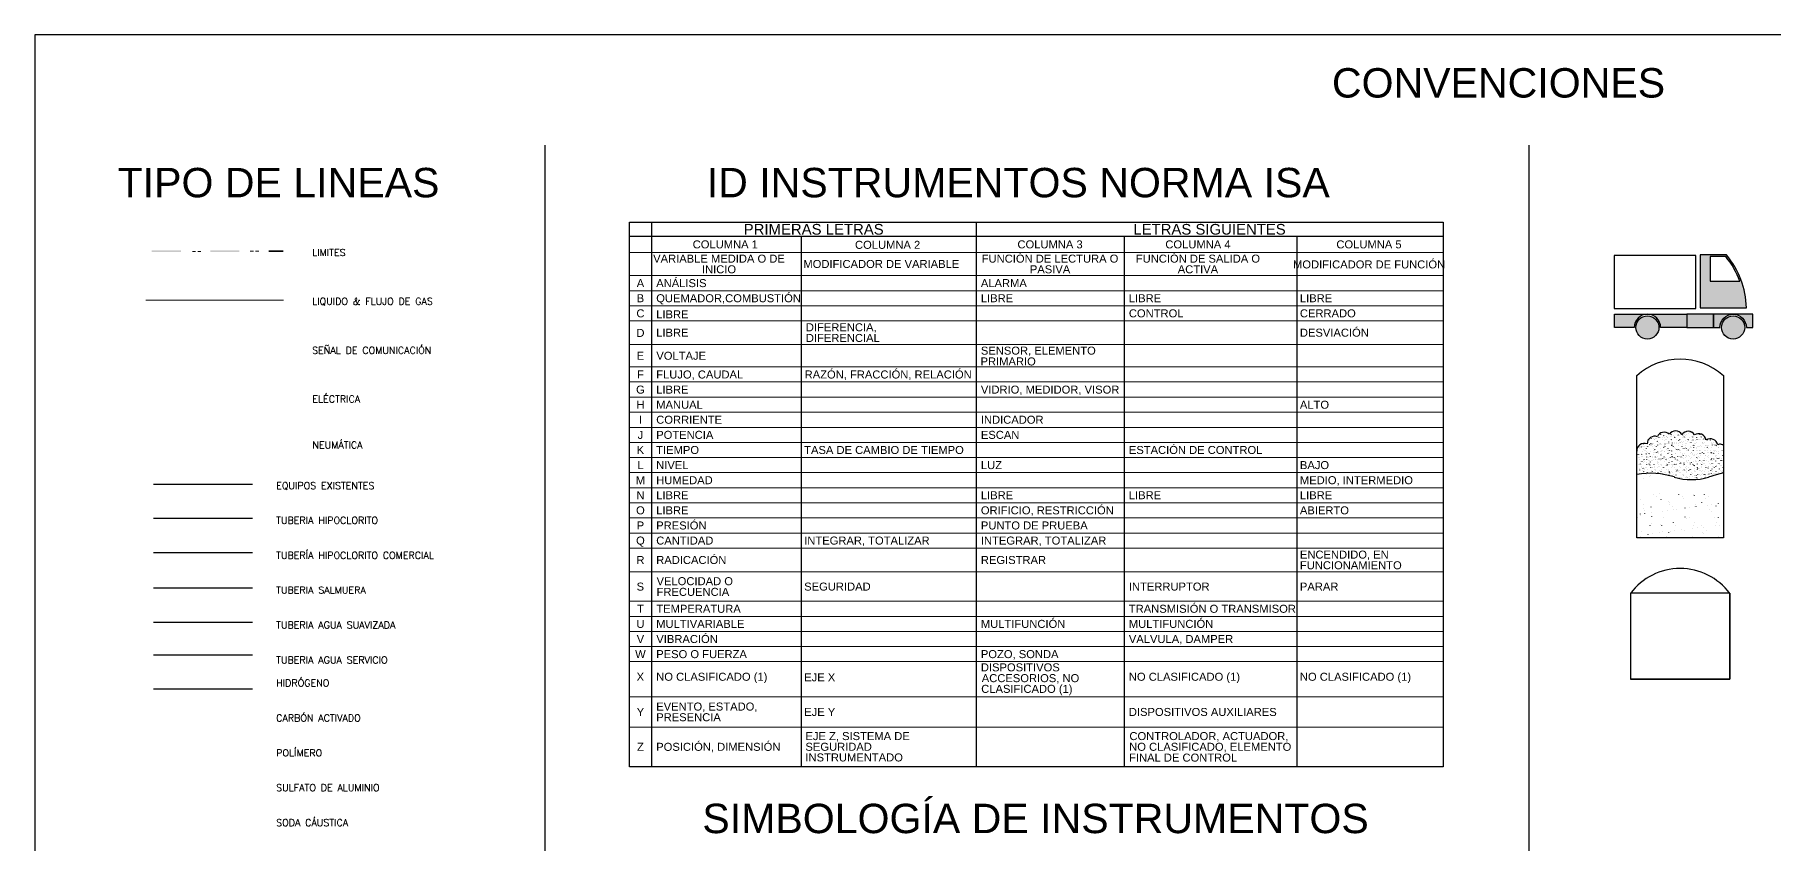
# Model space of a CAD drawing. Header units: inches. Extents: x -43.8 to 45.2, y 0 to 20.4.
# Drawn here: x -43.81 to -28.06, y 12.61 to 19.94 of the extents above; entities that cross this region are included whole.
import ezdxf
from ezdxf.enums import TextEntityAlignment as Align

# ---------------------------------------------------------------- set-up
doc = ezdxf.new("R2010")
doc.units = ezdxf.units.IN
doc.header["$MEASUREMENT"] = 0
for name, color, linetype, true_color in [('AGUA SERVICIO', 7, 'Continuous', 0x325928), ('AGUA SUAVIZADA', 7, 'Continuous', 0x366735), ('HIDROGENO', 7, 'Continuous', 0xf1dd38), ('HIPOCLORITO', 7, 'Continuous', 0xf9a800), ('PDF2_Geometry', 7, 'Continuous', 0x989898), ('SALMUERA', 7, 'Continuous', 0x4f5250)]:
    doc.layers.add(name, color=color, linetype=linetype, true_color=true_color)
for name, color, linetype in [('EQUIPOS_EXISTENTES', 8, 'Continuous'), ('HIPOCLORITO CONCENTRADO', 30, 'Continuous'), ('PDF_TEXT', 7, 'Continuous')]:
    doc.layers.add(name, color=color, linetype=linetype)
doc.layers.add('no plot', color=41, linetype='Continuous', plot=False)
doc.styles.add('Arial-GenTextos', font='arial.ttf', dxfattribs={"height": 0.0024})
doc.styles.add('Arial-SubTitulos', font='arial.ttf', dxfattribs={"height": 0.0032})
doc.styles.add('PDF ArialMT', font='arial.ttf')
doc.styles.add('WD', font='romans.shx')

# ---------------------------------------------------------------- blocks, each defined once
blk = doc.blocks.new('HV1_HOR_VESSEL')
at = {"ltscale": 3.2258}
for p, q in [((-0.676, 1.06), (-0.676, -0.102)), ((0.668, 1.06), (-0.676, 1.06)), ((0.668, 1.06), (0.668, -0.102)), ((0.668, -0.102), (-0.676, -0.102))]:
    blk.add_line(p, q, dxfattribs=at)
at = {"ltscale": 25.4, "flags": 128}
blk.add_lwpolyline([(0.668, -0.102), (0.668, 1.06), (-0.676, 1.06), (-0.676, -0.102)], close=True, dxfattribs=at)
at = {"ltscale": 3.2258}
blk.add_arc((-0.004, 0.555), 0.84, 36.8699, 143.1301, dxfattribs=at)
blk = doc.blocks.new('LKW')
h = blk.add_hatch(color=0)
h.paths.add_polyline_path([(-1, 11), (-5, 11), (-5, 3), (2, 3, 0.169667)])
h.paths.add_polyline_path([(-3.5, 7), (-3.5, 10.75), (-1.12, 10.75, -0.08544), (1.01, 7)], flags=16)
h.paths.add_polyline_path([(1.75, 0, 1), (-1.75, 0, 1)])
h.paths.add_polyline_path([(0, 2), (-3, 2), (-3, 0), (-2, 0, -0.414214)])
h.paths.add_polyline_path([(-3, 2), (-7, 2), (-7, 0), (-3, 0)])
h.paths.add_polyline_path([(-7, 2), (-13, 2, -0.414214), (-11, 0), (-7, 0)])
h.paths.add_polyline_path([(-13, 2), (-18, 2), (-18, 0), (-15, 0, -0.414214)])
h.paths.add_polyline_path([(-11.25, 0, 1), (-14.75, 0, 1)])
h.paths.add_polyline_path([(3, 2), (0, 2, -0.414214), (2, 0), (3, 0)])
at = {"color": 0, "linetype": 'ByBlock', "lineweight": -2}
blk.add_lwpolyline([(-18.02, 2.86), (-5.65, 2.86), (-5.65, 10.93), (-18.02, 10.93)], close=True, dxfattribs=at)
for points in [[(-1, 11), (-5, 11), (-5, 3), (2, 3, 0.169667)], [(-3.5, 10.75), (-3.5, 7), (1.01, 7, 0.08544), (-1.12, 10.75)], [(-15, 0), (-18, 0), (-18, 2), (-7, 2), (-7, 0), (-11, 0, 1)], [(2, 0), (3, 0), (3, 2), (-3, 2), (-3, 0), (-2, 0, -1)]]:
    blk.add_lwpolyline(points, format="xyb", close=True)
blk.add_lwpolyline([(-7, 0), (-3, 0), (-3, 2), (-7, 2)], close=True)
for centre in [(-13, 0), (0, 0)]:
    blk.add_circle(centre, 1.75)
blk = doc.blocks.new('TANQUE SALMUERA')
at = {"layer": 'PDF2_Geometry', "color": 7, "lineweight": 25}
for p, q in [((1.91, -2.05), (1.91, 9.17)), ((7.91, 9.17), (7.91, -2.05)), ((2.99, 4.91), (2.99, 4.92)), ((3.04, 4.84), (3.04, 4.85)), ((3.19, 4.84), (3.19, 4.84)), ((3.29, 4.85), (3.29, 4.85)), ((3.41, 4.91), (3.41, 4.92)), ((3.45, 4.87), (3.45, 4.88)), ((3.53, 5.12), (3.53, 5.12)), ((3.55, 4.86), (3.55, 4.86)), ((3.57, 5.08), (3.57, 5.09)), ((3.7, 4.9), (3.7, 4.91)), ((3.73, 4.93), (3.73, 4.94)), ((3.79, 5.03), (3.79, 5.04)), ((3.8, 4.91), (3.8, 4.92)), ((3.93, 4.97), (3.93, 4.97)), ((3.96, 4.94), (3.96, 4.94)), ((4.01, 4.91), (4.01, 4.92)), ((4.05, 4.86), (4.05, 4.87)), ((4.22, 4.97), (4.22, 4.98)), ((4.3, 5.1), (4.3, 5.11)), ((4.3, 5.06), (4.3, 5.06)), ((4.32, 4.98), (4.32, 4.99)), ((4.47, 5.01), (4.47, 5.01)), ((4.5, 4.93), (4.5, 4.93)), ((4.52, 4.97), (4.52, 4.97)), ((4.53, 5.23), (4.53, 5.24)), ((4.53, 4.89), (4.53, 4.9)), ((4.54, 4.86), (4.54, 4.87)), ((4.6, 4.91), (4.6, 4.92)), ((4.73, 5.04), (4.73, 5.05)), ((4.74, 5.21), (4.74, 5.22)), ((4.8, 5.06), (4.8, 5.07)), ((4.83, 5.05), (4.83, 5.06)), ((4.99, 5.07), (4.99, 5.08)), ((5.06, 4.88), (5.06, 4.89)), ((5.07, 5.09), (5.07, 5.1)), ((5.1, 5.06), (5.1, 5.07)), ((5.12, 4.97), (5.12, 4.98)), ((5.2, 4.92), (5.2, 4.93)), ((5.24, 5.11), (5.24, 5.11)), ((5.27, 4.91), (5.27, 4.91)), ((5.29, 5.06), (5.29, 5.06)), ((5.33, 5.21), (5.33, 5.22)), ((5.35, 5.12), (5.35, 5.12)), ((5.5, 5.14), (5.5, 5.15)), ((5.54, 5.25), (5.54, 5.26)), ((5.56, 4.89), (5.56, 4.89)), ((5.64, 5.26), (5.64, 5.27)), ((5.67, 5.23), (5.67, 5.23)), ((5.71, 4.97), (5.71, 4.98)), ((5.76, 5.18), (5.76, 5.18)), ((5.79, 4.92), (5.79, 4.93)), ((5.8, 5.08), (5.8, 5.08)), ((5.84, 5.08), (5.84, 5.08)), ((6.03, 4.9), (6.03, 4.91)), ((6.04, 4.89), (6.04, 4.89)), ((6.07, 4.87), (6.07, 4.88)), ((6.3, 5.08), (6.3, 5.09)), ((6.3, 4.97), (6.3, 4.98)), ((6.39, 4.92), (6.39, 4.93)), ((6.56, 4.9), (6.56, 4.91)), ((1.94, 3.96), (1.94, 3.96)), ((2, 3.69), (2, 3.7)), ((2.02, 3.73), (2.02, 3.74)), ((2.05, 3.7), (2.05, 3.7)), ((2.08, 4.25), (2.08, 4.25)), ((2.08, 4.19), (2.08, 4.2)), ((2.08, 4.1), (2.08, 4.1)), ((2.09, 3.74), (2.09, 3.74)), ((2.1, 3.7), (2.1, 3.71)), ((2.2, 4.26), (2.2, 4.26)), ((2.23, 4.22), (2.23, 4.23)), ((2.23, 3.77), (2.23, 3.78)), ((2.26, 3.72), (2.26, 3.73)), ((2.31, 4.28), (2.31, 4.29)), ((2.32, 3.91), (2.32, 3.92)), ((2.34, 4.23), (2.34, 4.23)), ((2.38, 4.43), (2.38, 4.44)), ((2.4, 4.07), (2.4, 4.08)), ((2.44, 4.24), (2.44, 4.25)), ((2.45, 4.01), (2.45, 4.01)), ((2.52, 3.76), (2.52, 3.76)), ((2.53, 3.96), (2.53, 3.96)), ((2.57, 4.11), (2.57, 4.12)), ((2.59, 3.89), (2.59, 3.9)), ((2.59, 3.74), (2.59, 3.75)), ((2.6, 4.26), (2.6, 4.27)), ((2.61, 3.77), (2.61, 3.78)), ((2.62, 3.87), (2.62, 3.87)), ((2.67, 4.25), (2.67, 4.26)), ((2.77, 4.42), (2.77, 4.43)), ((2.77, 3.79), (2.77, 3.8)), ((2.78, 4.78), (2.78, 4.79)), ((2.79, 3.71), (2.79, 3.72)), ((2.81, 4.67), (2.81, 4.67)), ((2.81, 4.39), (2.81, 4.4)), ((2.82, 4.3), (2.82, 4.3)), ((2.82, 3.77), (2.82, 3.78)), ((2.83, 3.93), (2.83, 3.93)), ((2.85, 4.3), (2.85, 4.3)), ((2.89, 4.48), (2.89, 4.49)), ((2.93, 4.8), (2.93, 4.81)), ((2.95, 4.31), (2.95, 4.31)), ((2.98, 4.43), (2.98, 4.44)), ((2.98, 4.24), (2.98, 4.25)), ((3.03, 3.83), (3.03, 3.83)), ((3.05, 4.47), (3.05, 4.48)), ((3.05, 4.01), (3.05, 4.01)), ((3.06, 4.1), (3.06, 4.11)), ((3.07, 3.74), (3.07, 3.74)), ((3.11, 4.73), (3.11, 4.73)), ((3.11, 4.33), (3.11, 4.34)), ((3.13, 3.96), (3.13, 3.96)), ((3.13, 3.84), (3.13, 3.84)), ((3.16, 4.77), (3.16, 4.77)), ((3.16, 4.06), (3.16, 4.07)), ((3.2, 4.03), (3.2, 4.04)), ((3.27, 4.25), (3.27, 4.26)), ((3.28, 3.86), (3.28, 3.87)), ((3.31, 4.67), (3.31, 4.68)), ((3.32, 4.3), (3.32, 4.31)), ((3.33, 3.93), (3.33, 3.94)), ((3.34, 4.59), (3.34, 4.6)), ((3.37, 4.36), (3.37, 4.37)), ((3.37, 3.88), (3.37, 3.89)), ((3.38, 4.56), (3.38, 4.56)), ((3.42, 3.78), (3.42, 3.78)), ((3.46, 4.38), (3.46, 4.38)), ((3.49, 4.49), (3.49, 4.5)), ((3.54, 3.89), (3.54, 3.9)), ((3.55, 4.4), (3.55, 4.41)), ((3.55, 3.71), (3.55, 3.71)), ((3.57, 4.49), (3.57, 4.5)), ((3.57, 4.44), (3.57, 4.44)), ((3.58, 4.12), (3.58, 4.13)), ((3.59, 3.76), (3.59, 3.76)), ((3.59, 3.67), (3.59, 3.68)), ((3.62, 4.4), (3.62, 4.4)), ((3.64, 4.01), (3.64, 4.01)), ((3.64, 3.91), (3.64, 3.91)), ((3.7, 4.73), (3.7, 4.73)), ((3.72, 3.96), (3.72, 3.96)), ((3.74, 4.23), (3.74, 4.24)), ((3.78, 4.2), (3.78, 4.21)), ((3.8, 4.67), (3.8, 4.68)), ((3.8, 3.93), (3.8, 3.93)), ((3.81, 4.3), (3.81, 4.31)), ((3.82, 3.93), (3.82, 3.94)), ((3.86, 4.25), (3.86, 4.26)), ((3.88, 4.43), (3.88, 4.44)), ((3.92, 4.76), (3.92, 4.76)), ((3.94, 4.05), (3.94, 4.05)), ((3.96, 4.73), (3.96, 4.73)), ((3.98, 4.44), (3.98, 4.45)), ((4.01, 3.78), (4.01, 3.78)), ((4.06, 4.5), (4.06, 4.5)), ((4.06, 3.96), (4.06, 3.97)), ((4.08, 4.49), (4.08, 4.5)), ((4.08, 4.13), (4.08, 4.14)), ((4.09, 3.76), (4.09, 3.77)), ((4.12, 4.57), (4.12, 4.58)), ((4.13, 4.47), (4.13, 4.47)), ((4.13, 3.87), (4.13, 3.88)), ((4.16, 4.44), (4.16, 4.44)), ((4.16, 3.97), (4.16, 3.98)), ((4.17, 3.84), (4.17, 3.85)), ((4.23, 4.01), (4.23, 4.02)), ((4.3, 4.73), (4.3, 4.74)), ((4.31, 4.69), (4.31, 4.69)), ((4.31, 4.4), (4.31, 4.4)), ((4.31, 4), (4.31, 4)), ((4.31, 3.96), (4.31, 3.97)), ((4.33, 4.32), (4.33, 4.33)), ((4.33, 3.69), (4.33, 3.7)), ((4.34, 3.95), (4.34, 3.96)), ((4.35, 4.36), (4.35, 4.37)), ((4.39, 4.5), (4.39, 4.51)), ((4.45, 4.25), (4.45, 4.26)), ((4.5, 4.51), (4.5, 4.52)), ((4.51, 4.22), (4.51, 4.22)), ((4.55, 4.5), (4.55, 4.5)), ((4.56, 4.13), (4.56, 4.13)), ((4.57, 4.03), (4.57, 4.04)), ((4.58, 3.76), (4.58, 3.76)), ((4.61, 3.78), (4.61, 3.78)), ((4.65, 4.53), (4.65, 4.54)), ((4.67, 4.04), (4.67, 4.05)), ((4.68, 4.49), (4.68, 4.5)), ((4.69, 4.74), (4.69, 4.74)), ((4.71, 4.04), (4.71, 4.05)), ((4.74, 4.01), (4.74, 4.01)), ((4.76, 4.44), (4.76, 4.44)), ((4.81, 4.69), (4.81, 4.7)), ((4.82, 4.33), (4.82, 4.33)), ((4.82, 4.06), (4.82, 4.07)), ((4.83, 4.01), (4.83, 4.02)), ((4.84, 3.96), (4.84, 3.96)), ((4.89, 4.73), (4.89, 4.74)), ((4.89, 4.57), (4.89, 4.57)), ((4.9, 3.85), (4.9, 3.86)), ((4.91, 4.57), (4.91, 4.57)), ((4.91, 3.96), (4.91, 3.97)), ((4.92, 4.53), (4.92, 4.54)), ((5.01, 4.58), (5.01, 4.59)), ((5.05, 4.25), (5.05, 4.26)), ((5.07, 4.51), (5.07, 4.52)), ((5.08, 4.38), (5.08, 4.39)), ((5.08, 4.14), (5.08, 4.15)), ((5.08, 4.1), (5.08, 4.1)), ((5.1, 3.78), (5.1, 3.79)), ((5.1, 3.68), (5.1, 3.69)), ((5.13, 3.65), (5.13, 3.66)), ((5.16, 4.6), (5.16, 4.61)), ((5.18, 4.11), (5.18, 4.12)), ((5.2, 3.78), (5.2, 3.78)), ((5.26, 3.63), (5.26, 3.63)), ((5.27, 4.49), (5.27, 4.5)), ((5.28, 4.21), (5.28, 4.21)), ((5.3, 4.69), (5.3, 4.69)), ((5.31, 4.33), (5.31, 4.33)), ((5.31, 4.18), (5.31, 4.18)), ((5.32, 3.96), (5.32, 3.96)), ((5.34, 4.13), (5.34, 4.14)), ((5.35, 4.44), (5.35, 4.44)), ((5.36, 3.64), (5.36, 3.65)), ((5.42, 4.64), (5.42, 4.64)), ((5.43, 4.01), (5.43, 4.02)), ((5.46, 4.73), (5.46, 4.74)), ((5.48, 4.02), (5.48, 4.03)), ((5.49, 4.73), (5.49, 4.74)), ((5.49, 4.7), (5.49, 4.71)), ((5.5, 3.96), (5.5, 3.97)), ((5.52, 4.65), (5.52, 4.65)), ((5.52, 3.66), (5.52, 3.67)), ((5.57, 4.52), (5.57, 4.52)), ((5.58, 4.16), (5.58, 4.16)), ((5.6, 4.17), (5.6, 4.17)), ((5.6, 3.79), (5.6, 3.79)), ((5.64, 4.26), (5.64, 4.26)), ((5.66, 4.55), (5.66, 4.56)), ((5.67, 4.67), (5.67, 4.68)), ((5.67, 3.85), (5.67, 3.85)), ((5.7, 4.18), (5.7, 4.18)), ((5.7, 3.82), (5.7, 3.83)), ((5.78, 3.7), (5.78, 3.7)), ((5.79, 3.78), (5.79, 3.78)), ((5.82, 4.71), (5.82, 4.72)), ((5.83, 4.34), (5.83, 4.35)), ((5.84, 3.97), (5.84, 3.98)), ((5.85, 4.38), (5.85, 4.38)), ((5.85, 4.2), (5.85, 4.21)), ((5.85, 3.61), (5.85, 3.61)), ((5.87, 4.49), (5.87, 4.5)), ((5.87, 3.71), (5.87, 3.71)), ((5.87, 3.67), (5.87, 3.67)), ((5.88, 4.34), (5.88, 4.35)), ((5.94, 4.7), (5.94, 4.71)), ((5.95, 4.44), (5.95, 4.44)), ((6.02, 4.01), (6.02, 4.02)), ((6.03, 3.73), (6.03, 3.74)), ((6.04, 4.72), (6.04, 4.72)), ((6.05, 4.19), (6.05, 4.19)), ((6.06, 4.52), (6.06, 4.52)), ((6.07, 4.15), (6.07, 4.16)), ((6.08, 4.73), (6.08, 4.74)), ((6.08, 3.78), (6.08, 3.79)), ((6.1, 3.96), (6.1, 3.97)), ((6.11, 4.23), (6.11, 4.24)), ((6.19, 4.74), (6.19, 4.74)), ((6.21, 4.25), (6.21, 4.25)), ((6.24, 4.72), (6.24, 4.72)), ((6.24, 4.26), (6.24, 4.26)), ((6.24, 4.02), (6.24, 4.02)), ((6.28, 3.99), (6.28, 3.99)), ((6.29, 3.76), (6.29, 3.77)), ((6.31, 4.72), (6.31, 4.72)), ((6.33, 4.35), (6.33, 4.35)), ((6.34, 3.98), (6.34, 3.99)), ((6.35, 3.61), (6.35, 3.62)), ((6.37, 4.27), (6.37, 4.27)), ((6.39, 3.78), (6.39, 3.79)), ((6.39, 3.78), (6.39, 3.78)), ((6.42, 4.55), (6.42, 4.55)), ((6.45, 4.77), (6.45, 4.78)), ((6.45, 3.83), (6.45, 3.84)), ((6.46, 4.51), (6.46, 4.52)), ((6.46, 4.5), (6.46, 4.5)), ((6.54, 4.44), (6.54, 4.45)), ((6.54, 3.79), (6.54, 3.8)), ((6.55, 4.78), (6.55, 4.79)), ((6.57, 4.53), (6.57, 4.54)), ((6.59, 4.17), (6.59, 4.17)), ((6.6, 3.8), (6.6, 3.81)), ((6.62, 4.01), (6.62, 4.02)), ((6.63, 4.36), (6.63, 4.36)), ((6.63, 4.3), (6.63, 4.31)), ((6.63, 3.66), (6.63, 3.67)), ((6.67, 3.63), (6.67, 3.63)), ((6.68, 4.73), (6.68, 4.74)), ((6.69, 3.96), (6.69, 3.97)), ((6.72, 4.31), (6.72, 4.32)), ((6.8, 4.71), (6.8, 4.72)), ((6.8, 3.83), (6.8, 3.83)), ((6.81, 4.35), (6.81, 4.35)), ((6.81, 4.18), (6.81, 4.19)), ((6.83, 4.26), (6.83, 4.26)), ((6.83, 3.98), (6.83, 3.99)), ((6.84, 3.61), (6.84, 3.62)), ((6.85, 4.16), (6.85, 4.16)), ((6.88, 4.33), (6.88, 4.34)), ((6.9, 3.84), (6.9, 3.85)), ((6.98, 3.78), (6.98, 3.79)), ((7, 4.71), (7, 4.72)), ((7.02, 4), (7.02, 4.01)), ((7.03, 4.68), (7.03, 4.68)), ((7.05, 4.5), (7.05, 4.5)), ((7.06, 3.86), (7.06, 3.87)), ((7.07, 4.54), (7.07, 4.55)), ((7.09, 4.18), (7.09, 4.18)), ((7.1, 3.81), (7.1, 3.82)), ((7.14, 4.44), (7.14, 4.45)), ((7.14, 4.36), (7.14, 4.37)), ((7.2, 4.53), (7.2, 4.53)), ((7.2, 3.83), (7.2, 3.83)), ((7.21, 4.02), (7.21, 4.02)), ((7.24, 4.38), (7.24, 4.39)), ((7.24, 3.79), (7.24, 3.8)), ((7.29, 3.96), (7.29, 3.97)), ((7.31, 3.89), (7.31, 3.9)), ((7.33, 4.36), (7.33, 4.37)), ((7.34, 4), (7.34, 4)), ((7.35, 3.63), (7.35, 3.63)), ((7.39, 4.4), (7.39, 4.4)), ((7.39, 4.35), (7.39, 4.36)), ((7.41, 3.91), (7.41, 3.92)), ((7.41, 3.65), (7.41, 3.65)), ((7.43, 4.32), (7.43, 4.33)), ((7.43, 4.26), (7.43, 4.26)), ((7.57, 4.4), (7.51, 4.38)), ((7.64, 4.42), (7.57, 4.4)), ((7.57, 4.17), (7.57, 4.18)), ((7.57, 3.93), (7.57, 3.93)), ((7.58, 3.8), (7.58, 3.81)), ((7.58, 3.78), (7.58, 3.79)), ((7.59, 4.17), (7.59, 4.17)), ((7.71, 4.42), (7.64, 4.42)), ((7.77, 4.41), (7.71, 4.42)), ((7.84, 4.39), (7.77, 4.41)), ((7.78, 4), (7.78, 4)), ((7.8, 4.02), (7.8, 4.02)), ((7.82, 3.96), (7.82, 3.97)), ((7.83, 4.37), (7.83, 4.38)), ((7.83, 3.96), (7.83, 3.97)), ((7.9, 4.37), (7.84, 4.39)), ((7.84, 4), (7.84, 4.01)), ((7.86, 3.63), (7.86, 3.64)), ((7.89, 3.97), (7.89, 3.97)), ((1.92, 3.19), (1.92, 3.19)), ((1.94, 2.81), (1.94, 2.82)), ((1.94, 2.69), (1.94, 2.7)), ((2.01, 3.53), (2.01, 3.53)), ((2.04, 3.02), (2.04, 3.03)), ((2.09, 3.47), (2.09, 3.48)), ((2.09, 2.72), (2.09, 2.72)), ((2.1, 3.37), (2.1, 3.37)), ((2.11, 3), (2.11, 3)), ((2.12, 2.63), (2.12, 2.64)), ((2.17, 3.05), (2.17, 3.06)), ((2.18, 3.22), (2.18, 3.23)), ((2.22, 3.54), (2.22, 3.55)), ((2.23, 2.85), (2.23, 2.85)), ((2.25, 3), (2.25, 3)), ((2.26, 2.81), (2.26, 2.82)), ((2.28, 3.23), (2.28, 3.24)), ((2.32, 2.57), (2.32, 2.58)), ((2.33, 3.54), (2.33, 3.55)), ((2.34, 3.17), (2.34, 3.18)), ((2.35, 2.81), (2.35, 2.81)), ((2.35, 2.75), (2.35, 2.76)), ((2.36, 2.44), (2.36, 2.44)), ((2.38, 3.29), (2.38, 3.3)), ((2.4, 2.52), (2.4, 2.53)), ((2.41, 3.37), (2.41, 3.38)), ((2.43, 3.25), (2.43, 3.26)), ((2.43, 2.66), (2.43, 2.66)), ((2.44, 3.34), (2.44, 3.34)), ((2.45, 2.76), (2.45, 2.77)), ((2.54, 2.82), (2.54, 2.82)), ((2.6, 3.37), (2.6, 3.38)), ((2.61, 3.53), (2.61, 3.54)), ((2.61, 3.19), (2.61, 3.19)), ((2.61, 3), (2.61, 3.01)), ((2.61, 2.78), (2.61, 2.79)), ((2.62, 2.64), (2.62, 2.64)), ((2.62, 2.49), (2.62, 2.49)), ((2.65, 2.45), (2.65, 2.46)), ((2.69, 3.48), (2.69, 3.49)), ((2.69, 3.29), (2.69, 3.29)), ((2.76, 3.05), (2.76, 3.06)), ((2.79, 3.3), (2.79, 3.3)), ((2.8, 3.01), (2.8, 3.02)), ((2.83, 2.98), (2.83, 2.99)), ((2.84, 3), (2.84, 3)), ((2.85, 3.56), (2.85, 3.57)), ((2.86, 3.19), (2.86, 3.2)), ((2.87, 2.82), (2.87, 2.83)), ((2.87, 2.82), (2.87, 2.82)), ((2.88, 2.46), (2.88, 2.47)), ((2.91, 2.57), (2.91, 2.58)), ((2.95, 3.32), (2.95, 3.33)), ((2.97, 2.83), (2.97, 2.83)), ((2.98, 3.54), (2.98, 3.54)), ((2.98, 3.29), (2.98, 3.3)), ((2.99, 2.52), (2.99, 2.53)), ((3, 2.83), (3, 2.83)), ((3.02, 3.51), (3.02, 3.51)), ((3.08, 3.37), (3.08, 3.37)), ((3.1, 3), (3.1, 3.01)), ((3.11, 2.64), (3.11, 2.64)), ((3.12, 2.85), (3.12, 2.86)), ((3.13, 2.82), (3.13, 2.82)), ((3.18, 3.36), (3.18, 3.36)), ((3.19, 2.65), (3.19, 2.66)), ((3.2, 3.53), (3.2, 3.54)), ((3.2, 3.36), (3.2, 3.36)), ((3.23, 2.62), (3.23, 2.63)), ((3.28, 3.48), (3.28, 3.49)), ((3.31, 3.37), (3.31, 3.37)), ((3.34, 3.57), (3.34, 3.57)), ((3.36, 3.2), (3.36, 3.2)), ((3.36, 3.06), (3.36, 3.06)), ((3.37, 3.18), (3.37, 3.19)), ((3.37, 2.83), (3.37, 2.84)), ((3.38, 2.89), (3.38, 2.89)), ((3.38, 2.47), (3.38, 2.47)), ((3.39, 2.47), (3.39, 2.48)), ((3.41, 3.15), (3.41, 3.15)), ((3.44, 3), (3.44, 3)), ((3.46, 3.39), (3.46, 3.4)), ((3.48, 2.9), (3.48, 2.9)), ((3.51, 2.57), (3.51, 2.58)), ((3.55, 2.41), (3.55, 2.42)), ((3.57, 3.29), (3.57, 3.3)), ((3.57, 2.99), (3.57, 3)), ((3.59, 2.52), (3.59, 2.53)), ((3.6, 3.39), (3.6, 3.4)), ((3.62, 3.02), (3.62, 3.03)), ((3.63, 2.92), (3.63, 2.93)), ((3.63, 2.65), (3.63, 2.66)), ((3.66, 2.43), (3.66, 2.43)), ((3.72, 3.42), (3.72, 3.43)), ((3.72, 2.82), (3.72, 2.82)), ((3.76, 3.52), (3.76, 3.53)), ((3.76, 2.82), (3.76, 2.83)), ((3.8, 3.53), (3.8, 3.54)), ((3.8, 2.79), (3.8, 2.79)), ((3.81, 2.45), (3.81, 2.45)), ((3.82, 3.44), (3.82, 3.44)), ((3.83, 3.57), (3.83, 3.57)), ((3.84, 3.2), (3.84, 3.2)), ((3.85, 2.83), (3.85, 2.83)), ((3.87, 2.46), (3.87, 2.47)), ((3.88, 3.48), (3.88, 3.49)), ((3.89, 2.95), (3.89, 2.96)), ((3.95, 3.35), (3.95, 3.36)), ((3.95, 3.06), (3.95, 3.06)), ((3.96, 2.64), (3.96, 2.64)), ((3.97, 3.46), (3.97, 3.46)), ((3.98, 3.32), (3.98, 3.32)), ((4, 2.96), (4, 2.97)), ((4.03, 3), (4.03, 3.01)), ((4.07, 2.48), (4.07, 2.49)), ((4.1, 3.4), (4.1, 3.4)), ((4.1, 2.57), (4.1, 2.58)), ((4.12, 3.03), (4.12, 3.03)), ((4.13, 2.66), (4.13, 2.66)), ((4.15, 3.16), (4.15, 3.17)), ((4.15, 2.99), (4.15, 2.99)), ((4.16, 2.47), (4.16, 2.47)), ((4.17, 3.29), (4.17, 3.3)), ((4.17, 2.49), (4.17, 2.5)), ((4.18, 2.52), (4.18, 2.53)), ((4.19, 2.43), (4.19, 2.44)), ((4.23, 3.49), (4.23, 3.5)), ((4.32, 2.82), (4.32, 2.82)), ((4.33, 3.5), (4.33, 3.51)), ((4.33, 2.52), (4.33, 2.52)), ((4.34, 2.99), (4.34, 2.99)), ((4.35, 3.58), (4.35, 3.59)), ((4.36, 3.21), (4.36, 3.22)), ((4.37, 2.96), (4.37, 2.96)), ((4.37, 2.85), (4.37, 2.85)), ((4.38, 2.48), (4.38, 2.48)), ((4.39, 3.53), (4.39, 3.54)), ((4.41, 3.02), (4.41, 3.03)), ((4.47, 3.48), (4.47, 3.49)), ((4.49, 3.53), (4.49, 3.53)), ((4.51, 3.03), (4.51, 3.04)), ((4.52, 3.51), (4.52, 3.52)), ((4.54, 2.81), (4.54, 2.81)), ((4.55, 3.06), (4.55, 3.06)), ((4.56, 3.48), (4.56, 3.49)), ((4.59, 3.39), (4.59, 3.4)), ((4.59, 2.55), (4.59, 2.56)), ((4.6, 3.03), (4.6, 3.03)), ((4.61, 2.66), (4.61, 2.66)), ((4.63, 3), (4.63, 3.01)), ((4.67, 3.06), (4.67, 3.06)), ((4.68, 2.56), (4.68, 2.57)), ((4.7, 2.58), (4.7, 2.59)), ((4.72, 3.33), (4.72, 3.34)), ((4.73, 2.63), (4.73, 2.64)), ((4.74, 3.56), (4.74, 3.57)), ((4.76, 3.3), (4.76, 3.3)), ((4.76, 2.6), (4.76, 2.6)), ((4.78, 2.53), (4.78, 2.53)), ((4.84, 2.59), (4.84, 2.59)), ((4.85, 3.59), (4.85, 3.59)), ((4.85, 3.57), (4.85, 3.58)), ((4.86, 3.22), (4.86, 3.23)), ((4.87, 2.86), (4.87, 2.86)), ((4.88, 2.49), (4.88, 2.49)), ((4.91, 3.16), (4.91, 3.16)), ((4.91, 2.82), (4.91, 2.82)), ((4.92, 3.09), (4.92, 3.1)), ((4.93, 2.45), (4.93, 2.45)), ((4.95, 3.12), (4.95, 3.13)), ((4.98, 3.53), (4.98, 3.54)), ((5, 3.59), (5, 3.6)), ((5.02, 3.1), (5.02, 3.11)), ((5.07, 3.48), (5.07, 3.49)), ((5.1, 2.62), (5.1, 2.62)), ((5.11, 3.41), (5.11, 3.42)), ((5.11, 2.97), (5.11, 2.98)), ((5.12, 3.04), (5.12, 3.05)), ((5.13, 2.68), (5.13, 2.68)), ((5.14, 3.06), (5.14, 3.06)), ((5.18, 3.12), (5.18, 3.13)), ((5.2, 2.63), (5.2, 2.64)), ((5.22, 3), (5.22, 3.01)), ((5.29, 3.5), (5.29, 3.5)), ((5.29, 2.58), (5.29, 2.59)), ((5.3, 2.8), (5.3, 2.81)), ((5.33, 3.59), (5.33, 3.59)), ((5.34, 2.77), (5.34, 2.77)), ((5.35, 3.22), (5.35, 3.23)), ((5.35, 2.65), (5.35, 2.65)), ((5.36, 3.3), (5.36, 3.3)), ((5.36, 2.85), (5.36, 2.86)), ((5.37, 2.53), (5.37, 2.53)), ((5.37, 2.48), (5.37, 2.49)), ((5.44, 3.16), (5.44, 3.16)), ((5.49, 3.32), (5.49, 3.33)), ((5.5, 2.61), (5.5, 2.62)), ((5.51, 2.82), (5.51, 2.82)), ((5.52, 3.29), (5.52, 3.3)), ((5.53, 3.17), (5.53, 3.17)), ((5.58, 3.54), (5.58, 3.54)), ((5.61, 3.42), (5.61, 3.42)), ((5.61, 2.68), (5.61, 2.69)), ((5.62, 3.05), (5.62, 3.06)), ((5.63, 2.68), (5.63, 2.69)), ((5.66, 3.49), (5.66, 3.49)), ((5.69, 3.19), (5.69, 3.19)), ((5.69, 3.14), (5.69, 3.15)), ((5.69, 2.44), (5.69, 2.44)), ((5.71, 2.7), (5.71, 2.7)), ((5.73, 3.06), (5.73, 3.06)), ((5.73, 2.41), (5.73, 2.41)), ((5.82, 3), (5.82, 3.01)), ((5.86, 3.24), (5.86, 3.24)), ((5.87, 2.87), (5.87, 2.87)), ((5.87, 2.72), (5.87, 2.72)), ((5.88, 2.96), (5.88, 2.97)), ((5.89, 2.58), (5.89, 2.59)), ((5.89, 2.5), (5.89, 2.51)), ((5.91, 2.93), (5.91, 2.94)), ((5.95, 3.3), (5.95, 3.3)), ((5.95, 3.22), (5.95, 3.23)), ((5.97, 2.53), (5.97, 2.53)), ((6.05, 3.24), (6.05, 3.24)), ((6.06, 3.49), (6.06, 3.5)), ((6.08, 2.78), (6.08, 2.79)), ((6.09, 3.46), (6.09, 3.46)), ((6.09, 3.41), (6.09, 3.42)), ((6.11, 3.05), (6.11, 3.06)), ((6.11, 2.82), (6.11, 2.83)), ((6.12, 2.68), (6.12, 2.69)), ((6.13, 2.75), (6.13, 2.76)), ((6.17, 3.54), (6.17, 3.54)), ((6.2, 3.25), (6.2, 3.26)), ((6.22, 2.77), (6.22, 2.77)), ((6.25, 3.49), (6.25, 3.49)), ((6.26, 3.3), (6.26, 3.31)), ((6.27, 2.61), (6.27, 2.61)), ((6.3, 2.57), (6.3, 2.58)), ((6.33, 3.06), (6.33, 3.06)), ((6.36, 3.24), (6.36, 3.25)), ((6.38, 2.87), (6.38, 2.88)), ((6.38, 2.78), (6.38, 2.79)), ((6.39, 2.51), (6.39, 2.52)), ((6.41, 3), (6.41, 3.01)), ((6.45, 3.13), (6.45, 3.14)), ((6.46, 3.29), (6.46, 3.29)), ((6.47, 2.42), (6.47, 2.43)), ((6.48, 2.58), (6.48, 2.59)), ((6.49, 3.1), (6.49, 3.11)), ((6.54, 3.3), (6.54, 3.3)), ((6.56, 3.3), (6.56, 3.31)), ((6.56, 2.53), (6.56, 2.53)), ((6.61, 3.44), (6.61, 3.44)), ((6.62, 3.07), (6.62, 3.07)), ((6.63, 2.7), (6.63, 2.7)), ((6.64, 2.82), (6.64, 2.82)), ((6.65, 2.95), (6.65, 2.95)), ((6.7, 2.82), (6.7, 2.83)), ((6.72, 3.32), (6.72, 3.33)), ((6.74, 2.83), (6.74, 2.84)), ((6.77, 3.54), (6.77, 3.54)), ((6.84, 3.47), (6.84, 3.48)), ((6.84, 2.77), (6.84, 2.78)), ((6.85, 3.49), (6.85, 3.49)), ((6.85, 3.24), (6.85, 3.25)), ((6.86, 2.87), (6.86, 2.88)), ((6.88, 2.74), (6.88, 2.75)), ((6.88, 2.51), (6.88, 2.51)), ((6.89, 2.85), (6.89, 2.86)), ((6.92, 3.06), (6.92, 3.07)), ((6.98, 3.36), (6.98, 3.36)), ((7, 3.01), (7, 3.02)), ((7.02, 3.3), (7.02, 3.3)), ((7.04, 2.59), (7.04, 2.6)), ((7.06, 3.27), (7.06, 3.28)), ((7.07, 3.37), (7.07, 3.38)), ((7.07, 2.58), (7.07, 2.59)), ((7.11, 3.44), (7.11, 3.45)), ((7.12, 3.07), (7.12, 3.08)), ((7.13, 2.7), (7.13, 2.71)), ((7.14, 3.3), (7.14, 3.3)), ((7.15, 2.89), (7.15, 2.89)), ((7.15, 2.53), (7.15, 2.53)), ((7.23, 3.39), (7.23, 3.4)), ((7.23, 3.12), (7.23, 3.12)), ((7.23, 2.41), (7.23, 2.42)), ((7.25, 2.9), (7.25, 2.91)), ((7.29, 2.82), (7.29, 2.83)), ((7.33, 2.41), (7.33, 2.42)), ((7.36, 3.54), (7.36, 3.54)), ((7.37, 3.26), (7.37, 3.27)), ((7.38, 2.89), (7.38, 2.9)), ((7.39, 2.52), (7.39, 2.53)), ((7.91, 2.45), (7.39, 2.31)), ((7.41, 2.94), (7.41, 2.95)), ((7.41, 2.92), (7.41, 2.93)), ((7.43, 2.43), (7.43, 2.43)), ((7.44, 3.49), (7.44, 3.49)), ((7.45, 2.91), (7.45, 2.91)), ((7.49, 3.42), (7.49, 3.43)), ((7.52, 3.06), (7.52, 3.07)), ((7.58, 2.45), (7.58, 2.45)), ((7.59, 3.44), (7.59, 3.45)), ((7.6, 3.47), (7.6, 3.47)), ((7.6, 3.44), (7.6, 3.44)), ((7.6, 3.01), (7.6, 3.02)), ((7.61, 3.07), (7.61, 3.08)), ((7.62, 2.76), (7.62, 2.77)), ((7.62, 2.7), (7.62, 2.71)), ((7.64, 3.44), (7.64, 3.44)), ((7.67, 2.95), (7.67, 2.96)), ((7.67, 2.59), (7.67, 2.59)), ((7.73, 3.3), (7.73, 3.31)), ((7.74, 3.46), (7.74, 3.46)), ((7.75, 2.53), (7.75, 2.53)), ((7.77, 2.97), (7.77, 2.98)), ((7.8, 3.28), (7.8, 3.29)), ((7.81, 2.59), (7.81, 2.59)), ((7.84, 2.55), (7.84, 2.56)), ((7.85, 2.48), (7.85, 2.49)), ((7.87, 3.27), (7.87, 3.27)), ((7.88, 2.9), (7.88, 2.9)), ((7.89, 2.82), (7.89, 2.83)), ((7.89, 2.53), (7.89, 2.54)), ((2.34, 2.05), (2.34, 2.06)), ((2.58, 2.36), (2.58, 2.36)), ((2.82, 2.21), (2.82, 2.21)), ((2.83, 2.28), (2.83, 2.28)), ((3.88, 2.34), (3.88, 2.35)), ((4.14, 2.29), (4.14, 2.3)), ((4.35, 2.28), (4.35, 2.28)), ((4.47, 2.34), (4.47, 2.35)), ((4.63, 2.29), (4.63, 2.3)), ((4.85, 2.1), (4.85, 2.1)), ((4.86, 2.09), (4.86, 2.1)), ((4.9, 2.12), (4.9, 2.13)), ((4.93, 2.05), (4.93, 2.05)), ((5.02, 2.11), (5.02, 2.11)), ((5.07, 2.34), (5.07, 2.35)), ((5.12, 2.27), (5.12, 2.28)), ((5.14, 2.31), (5.14, 2.31)), ((5.15, 2.24), (5.15, 2.24)), ((5.27, 2.14), (5.27, 2.15)), ((5.32, 2.09), (5.32, 2.09)), ((5.37, 2.16), (5.37, 2.17)), ((5.39, 2.11), (5.39, 2.12)), ((5.45, 2.1), (5.45, 2.1)), ((5.53, 2.18), (5.53, 2.18)), ((5.53, 2.05), (5.53, 2.05)), ((5.64, 2.31), (5.64, 2.32)), ((5.66, 2.34), (5.66, 2.35)), ((5.79, 2.21), (5.79, 2.22)), ((5.89, 2.23), (5.89, 2.23)), ((5.9, 2.26), (5.9, 2.26)), ((5.9, 2.14), (5.9, 2.14)), ((6.04, 2.24), (6.04, 2.25)), ((6.04, 2.1), (6.04, 2.11)), ((6.08, 2.08), (6.08, 2.09)), ((6.12, 2.05), (6.12, 2.06)), ((6.12, 2.05), (6.12, 2.05)), ((6.13, 2.31), (6.13, 2.32)), ((6.26, 2.34), (6.26, 2.35)), ((6.3, 2.28), (6.3, 2.28)), ((6.4, 2.3), (6.4, 2.3)), ((6.4, 2.14), (6.4, 2.15)), ((6.56, 2.31), (6.56, 2.32)), ((6.64, 2.33), (6.64, 2.34)), ((6.64, 2.1), (6.64, 2.11)), ((6.66, 2.25), (6.66, 2.26)), ((6.69, 2.22), (6.69, 2.22)), ((6.81, 2.35), (6.81, 2.35)), ((6.85, 2.35), (6.85, 2.35)), ((7.39, 2.31), (6.88, 2.15)), ((6.92, 2.36), (6.92, 2.37)), ((7.07, 2.38), (7.07, 2.39)), ((7.14, 2.34), (7.14, 2.34)), ((7.27, 2.39), (7.27, 2.39)), ((7.45, 2.35), (7.45, 2.35)), ((2.13, 0.61), (2.13, 0.62)), ((2.37, 0.22), (2.37, 0.22)), ((2.9, 0.07), (2.9, 0.08)), ((3.04, 0.92), (3.04, 0.93)), ((3.28, 0.77), (3.28, 0.78)), ((3.51, 0.98), (3.51, 0.99)), ((3.59, 0.6), (3.59, 0.61)), ((4.08, 0.45), (4.08, 0.46)), ((4.15, 0.22), (4.15, 0.23)), ((4.18, 0.36), (4.18, 0.36)), ((4.4, 0.09), (4.4, 0.1)), ((4.82, 0.93), (4.82, 0.94)), ((5.06, 0.78), (5.06, 0.78)), ((5.14, 0.66), (5.14, 0.66)), ((5.25, 0), (5.25, 0.01)), ((5.55, 0.04), (5.55, 0.05)), ((5.8, 0.96), (5.8, 0.96)), ((5.87, 0.09), (5.87, 0.09)), ((5.9, 0.86), (5.9, 0.87)), ((5.94, 0.22), (5.94, 0.23)), ((6.01, 0.1), (6.01, 0.11)), ((6.4, 0.4), (6.4, 0.41)), ((6.6, 0.93), (6.6, 0.94)), ((6.64, 0.68), (6.64, 0.69)), ((6.79, 0.2), (6.79, 0.21)), ((6.85, 0.78), (6.85, 0.78)), ((7.09, 0.24), (7.09, 0.25)), ((7.41, 0.14), (7.41, 0.15)), ((7.56, 0.3), (7.56, 0.31)), ((1.96, -0.66), (1.96, -0.66)), ((2.17, -0.41), (2.17, -0.4)), ((2.17, -0.49), (2.17, -0.49)), ((2.35, -0.05), (2.35, -0.04)), ((2.46, -0.14), (2.46, -0.14)), ((2.47, -0.37), (2.47, -0.36)), ((2.93, -0.31), (2.93, -0.3)), ((2.94, -1.03), (2.94, -1.03)), ((2.96, -0.6), (2.96, -0.59)), ((3.53, -1.12), (3.53, -1.12)), ((3.71, -0.2), (3.71, -0.2)), ((3.74, -0.66), (3.74, -0.66)), ((4.01, -0.16), (4.01, -0.16)), ((4.44, -1.01), (4.44, -1)), ((4.47, -0.1), (4.47, -0.1)), ((4.68, -0.1), (4.68, -0.09)), ((5.25, -0.62), (5.25, -0.61)), ((5.36, -0.71), (5.36, -0.71)), ((5.53, -0.66), (5.53, -0.65)), ((5.86, -1.17), (5.86, -1.17)), ((5.91, -1.02), (5.91, -1.01)), ((6.97, -0.12), (6.97, -0.11)), ((7.08, -0.22), (7.08, -0.21)), ((7.31, -0.66), (7.31, -0.65)), ((7.45, -0.96), (7.45, -0.96)), ((7.57, -0.67), (7.57, -0.66)), ((7.62, -1.17), (7.62, -1.17)), ((1.91, -1.72), (1.91, -1.72)), ((7.91, -2.05), (1.91, -2.05)), ((1.92, -1.92), (1.92, -1.92)), ((2.18, -1.94), (2.18, -1.94)), ((2.2, -1.6), (2.2, -1.59)), ((2.7, -1.82), (2.7, -1.81)), ((2.83, -1.22), (2.83, -1.21)), ((2.99, -1.78), (2.99, -1.77)), ((3.46, -1.72), (3.46, -1.71)), ((3.63, -1.22), (3.63, -1.21)), ((3.67, -1.6), (3.67, -1.6)), ((3.96, -1.94), (3.96, -1.94)), ((4.13, -1.68), (4.13, -1.67)), ((4.24, -1.62), (4.24, -1.61)), ((4.54, -1.58), (4.54, -1.57)), ((4.61, -1.21), (4.61, -1.21)), ((5, -1.51), (5, -1.51)), ((5.22, -1.55), (5.22, -1.54)), ((5.75, -1.94), (5.75, -1.93)), ((5.78, -1.41), (5.78, -1.41)), ((6.08, -1.37), (6.08, -1.37)), ((6.39, -1.21), (6.39, -1.21)), ((6.42, -1.69), (6.42, -1.69)), ((6.53, -1.79), (6.53, -1.79)), ((6.54, -1.31), (6.54, -1.31)), ((6.71, -1.53), (6.71, -1.52)), ((7.32, -1.21), (7.32, -1.21)), ((7.53, -1.93), (7.53, -1.93))]:
    blk.add_line(p, q, dxfattribs=at)
for centre, radius, start, end in [((4.9, 5.83), 4.48, 48.0121, 131.9879), ((3.15, 4.45), 0.527, 69.2476, 180.6143), ((3.8, 4.75), 0.505, 46.7455, 156.951), ((4.59, 4.81), 0.528, 33.1636, 144.6044), ((5.46, 4.79), 0.528, 32.324, 143.9568), ((6.18, 4.62), 0.533, 11.7862, 121.4248), ((2.43, 3.95), 0.527, 69.2476, 180.6143), ((6.99, 4.27), 0.533, 11.7862, 121.4248), ((2.82, -3.35), 5.76, 72.9188, 99.1051), ((5.69, 5.93), 3.96, 252.5901, 287.4099)]:
    blk.add_arc(centre, radius, start, end, dxfattribs=at)

msp = doc.modelspace()

# ---------------------------------------------------------------- hatches: boundary and pattern name
at = {"transparency": 33554559}
for points in [[(-42.753, 17.985), (-42.753, 17.968), (-42.488, 17.968), (-42.488, 17.985)], [(-42.223, 17.985), (-42.223, 17.968), (-41.958, 17.968), (-41.958, 17.985)], [(-41.693, 17.985), (-41.693, 17.968), (-41.56, 17.968), (-41.56, 17.985)]]:
    msp.add_hatch(color=256, dxfattribs=at).paths.add_polyline_path(points)

# ---------------------------------------------------------------- linework, layer by layer
for p, q in [((-39.189, 18.938), (-39.189, 0)), ((-30.274, 18.938), (-30.274, 0))]:
    msp.add_line(p, q)
for points in [[(-31.05, 18.239), (-31.05, 13.305), (-38.423, 13.305), (-38.422, 18.239), (-31.05, 18.239)], [(-38.225, 18.239), (-38.225, 13.305)], [(-35.283, 18.238), (-35.283, 13.305)], [(-38.422, 18.111), (-31.05, 18.111)], [(-36.866, 18.111), (-36.866, 13.305)], [(-33.942, 18.111), (-33.942, 13.305)], [(-32.377, 18.111), (-32.377, 13.305)]]:
    msp.add_lwpolyline(points)
at = {"lineweight": 0}
for points in [[(-42.383, 17.974), (-42.355, 17.974)], [(-42.336, 17.974), (-42.307, 17.974)], [(-41.86, 17.977), (-41.831, 17.977)], [(-41.812, 17.977), (-41.783, 17.977)]]:
    msp.add_lwpolyline(points, dxfattribs=at)
at = {"lineweight": 15}
for points in [[(-38.422, 17.965), (-31.05, 17.965)], [(-38.422, 17.755), (-31.05, 17.755)], [(-38.422, 17.618), (-31.05, 17.618)], [(-38.422, 17.481), (-31.05, 17.481)], [(-38.422, 17.345), (-31.05, 17.345)], [(-38.422, 17.131), (-31.05, 17.131)], [(-38.422, 16.927), (-31.05, 16.927)], [(-38.422, 16.791), (-31.05, 16.791)], [(-38.422, 16.654), (-31.05, 16.654)], [(-38.422, 16.517), (-31.05, 16.517)], [(-38.422, 16.38), (-31.05, 16.38)], [(-38.422, 16.243), (-31.05, 16.243)], [(-38.422, 16.107), (-31.05, 16.107)], [(-38.422, 15.97), (-31.05, 15.97)], [(-38.422, 15.833), (-31.05, 15.833)], [(-38.422, 15.696), (-31.05, 15.696)], [(-38.422, 15.559), (-31.05, 15.559)], [(-38.422, 15.422), (-31.05, 15.422)], [(-38.422, 15.286), (-31.05, 15.286)], [(-38.422, 15.071), (-31.05, 15.071)], [(-38.422, 14.804), (-31.05, 14.804)], [(-38.422, 14.667), (-31.05, 14.667)], [(-38.422, 14.531), (-31.05, 14.531)], [(-38.422, 14.394), (-31.05, 14.394)], [(-38.422, 14.257), (-31.05, 14.257)], [(-38.422, 13.938), (-31.05, 13.938)], [(-38.422, 13.664), (-31.05, 13.664)]]:
    msp.add_lwpolyline(points, dxfattribs=at)
at = {"lineweight": 9}
msp.add_lwpolyline([(-41.56, 17.534), (-42.806, 17.534)], dxfattribs=at)
at = {"layer": 'AGUA SERVICIO'}
msp.add_lwpolyline([(-42.737, 14.318), (-41.839, 14.318)], dxfattribs=at)
at = {"layer": 'AGUA SUAVIZADA'}
msp.add_lwpolyline([(-42.737, 14.616), (-41.839, 14.616)], dxfattribs=at)
at = {"layer": 'EQUIPOS_EXISTENTES'}
msp.add_lwpolyline([(-42.737, 15.866), (-41.839, 15.866)], dxfattribs=at)
at = {"layer": 'HIDROGENO'}
msp.add_lwpolyline([(-42.737, 14.009), (-41.839, 14.009)], dxfattribs=at)
at = {"layer": 'HIPOCLORITO'}
msp.add_lwpolyline([(-42.737, 15.557), (-41.839, 15.557)], dxfattribs=at)
at = {"layer": 'HIPOCLORITO CONCENTRADO'}
msp.add_lwpolyline([(-42.737, 15.247), (-41.839, 15.247)], dxfattribs=at)
at = {"layer": 'no plot'}
msp.add_lwpolyline([(-43.812, 0), (-17.25, 0), (-17.25, 19.938), (-43.812, 19.938)], close=True, dxfattribs=at)
at = {"layer": 'SALMUERA'}
msp.add_lwpolyline([(-42.737, 14.925), (-41.839, 14.925)], dxfattribs=at)

# ---------------------------------------------------------------- block references
for name, p, xscale, yscale, zscale in [('LKW', (-28.422, 17.285), 0.0597632858218481, 0.0597632858218481, 0.0597632858218481), ('TANQUE SALMUERA', (-29.545, 15.648), 0.1309581614038913, 0.1309581614038913, 0.1309581614038913), ('HV1_HOR_VESSEL', (-28.9, 14.166), 0.6698518294150677, 0.6698518294150677, 0.6698518294150677)]:
    msp.add_blockref(name, p, dxfattribs=dict(xscale=xscale, yscale=yscale, zscale=zscale))

# ---------------------------------------------------------------- texts
for s, height, style, p in [('PRIMERAS LETRAS', 0.0967, 'Arial-SubTitulos', (-36.754, 18.175)), ('LETRAS SIGUIENTES', 0.0967, 'Arial-SubTitulos', (-33.167, 18.175)), ('COLUMNA 1', 0.0725, 'Arial-GenTextos', (-37.555, 18.038)), ('COLUMNA 2', 0.0725, 'Arial-GenTextos', (-36.084, 18.034)), ('COLUMNA 3', 0.0725, 'Arial-GenTextos', (-34.612, 18.038)), ('COLUMNA 4', 0.0725, 'Arial-GenTextos', (-33.272, 18.038)), ('COLUMNA 5', 0.0725, 'Arial-GenTextos', (-31.722, 18.038)), ('A', 0.0725, 'Arial-GenTextos', (-38.324, 17.687)), ('B', 0.0725, 'Arial-GenTextos', (-38.324, 17.55)), ('C', 0.0725, 'Arial-GenTextos', (-38.324, 17.413)), ('D', 0.0725, 'Arial-GenTextos', (-38.324, 17.236)), ('E', 0.0725, 'Arial-GenTextos', (-38.324, 17.029)), ('F', 0.0725, 'Arial-GenTextos', (-38.324, 16.859)), ('G', 0.0725, 'Arial-GenTextos', (-38.324, 16.722)), ('H', 0.0725, 'Arial-GenTextos', (-38.324, 16.585)), ('I', 0.0725, 'Arial-GenTextos', (-38.324, 16.449)), ('J', 0.0725, 'Arial-GenTextos', (-38.324, 16.312)), ('K', 0.0725, 'Arial-GenTextos', (-38.324, 16.175)), ('L', 0.0725, 'Arial-GenTextos', (-38.324, 16.038)), ('M', 0.0725, 'Arial-GenTextos', (-38.324, 15.901)), ('N', 0.0725, 'Arial-GenTextos', (-38.324, 15.765)), ('O', 0.0725, 'Arial-GenTextos', (-38.324, 15.628)), ('P', 0.0725, 'Arial-GenTextos', (-38.324, 15.491)), ('Q', 0.0725, 'Arial-GenTextos', (-38.324, 15.354)), ('R', 0.0725, 'Arial-GenTextos', (-38.324, 15.178)), ('S', 0.0725, 'Arial-GenTextos', (-38.325, 14.937)), ('T', 0.0725, 'Arial-GenTextos', (-38.324, 14.736)), ('V', 0.0725, 'Arial-GenTextos', (-38.324, 14.462)), ('U', 0.0725, 'Arial-GenTextos', (-38.324, 14.599)), ('W', 0.0725, 'Arial-GenTextos', (-38.324, 14.325)), ('X', 0.0725, 'Arial-GenTextos', (-38.325, 14.12)), ('Y', 0.0725, 'Arial-GenTextos', (-38.324, 13.801)), ('Z', 0.0725, 'Arial-GenTextos', (-38.324, 13.485))]:
    msp.add_text(s, height=height, dxfattribs=dict(style=style)).set_placement(p, align=Align.MIDDLE_CENTER)
at = {"style": 'Arial-GenTextos'}
for s, height, p in [('ANÁLISIS', 0.0725, (-38.181, 17.687)), ('ALARMA', 0.0725, (-35.239, 17.687)), ('QUEMADOR,COMBUSTIÓN', 0.07252, (-38.181, 17.55)), ('LIBRE', 0.0725, (-35.239, 17.55)), ('LIBRE', 0.0725, (-33.898, 17.55)), ('LIBRE', 0.0725, (-32.348, 17.55)), ('LIBRE', 0.0725, (-38.181, 17.404)), ('CONTROL', 0.0725, (-33.898, 17.413)), ('CERRADO', 0.0725, (-32.348, 17.413)), ('LIBRE', 0.0725, (-38.181, 17.238)), ('DESVIACIÓN', 0.0725, (-32.348, 17.238)), ('VOLTAJE', 0.0725, (-38.18, 17.029)), ('FLUJO, CAUDAL', 0.07252, (-38.181, 16.859)), ('RAZÓN, FRACCIÓN, RELACIÓN', 0.07252, (-36.836, 16.859)), ('LIBRE', 0.0725, (-38.181, 16.722)), ('VIDRIO, MEDIDOR, VISOR', 0.07252, (-35.239, 16.722)), ('MANUAL', 0.0725, (-38.181, 16.585)), ('ALTO', 0.0725, (-32.348, 16.585)), ('CORRIENTE', 0.0725, (-38.181, 16.449)), ('INDICADOR', 0.0725, (-35.239, 16.449)), ('POTENCIA', 0.0725, (-38.181, 16.312)), ('ESCAN', 0.0725, (-35.239, 16.312)), ('ESTACIÓN DE CONTROL', 0.07252, (-33.898, 16.175)), ('TIEMPO', 0.0725, (-38.181, 16.175)), ('NIVEL', 0.0725, (-38.181, 16.038)), ('TASA DE CAMBIO DE TIEMPO', 0.07252, (-36.84, 16.175)), ('LUZ', 0.0725, (-35.239, 16.038)), ('BAJO', 0.0725, (-32.348, 16.038)), ('HUMEDAD', 0.0725, (-38.181, 15.901)), ('MEDIO, INTERMEDIO', 0.07252, (-32.348, 15.901)), ('LIBRE', 0.0725, (-38.181, 15.765)), ('LIBRE', 0.0725, (-35.239, 15.765)), ('LIBRE', 0.0725, (-33.898, 15.765)), ('LIBRE', 0.0725, (-32.348, 15.765)), ('LIBRE', 0.0725, (-38.181, 15.628)), ('ORIFICIO, RESTRICCIÓN', 0.07252, (-35.239, 15.628)), ('ABIERTO', 0.0725, (-32.348, 15.628)), ('PRESIÓN', 0.0725, (-38.181, 15.491)), ('PUNTO DE PRUEBA', 0.07252, (-35.239, 15.491)), ('CANTIDAD', 0.0725, (-38.181, 15.354)), ('INTEGRAR, TOTALIZAR', 0.07252, (-36.84, 15.354)), ('INTEGRAR, TOTALIZAR', 0.07252, (-35.239, 15.354)), ('RADICACIÓN', 0.0725, (-38.181, 15.178)), ('REGISTRAR', 0.0725, (-35.239, 15.178)), ('SEGURIDAD', 0.0725, (-36.84, 14.937)), ('INTERRUPTOR', 0.07252, (-33.898, 14.937)), ('PARAR', 0.0725, (-32.348, 14.937)), ('TEMPERATURA', 0.07252, (-38.18, 14.736)), ('MULTIFUNCIÓN', 0.07252, (-35.239, 14.599)), ('TRANSMISIÓN O TRANSMISOR', 0.07252, (-33.898, 14.736)), ('MULTIFUNCIÓN', 0.07252, (-33.898, 14.599)), ('VIBRACIÓN', 0.0725, (-38.18, 14.462)), ('MULTIVARIABLE', 0.07252, (-38.181, 14.599)), ('VALVULA, DAMPER', 0.07252, (-33.898, 14.462)), ('PESO O FUERZA', 0.07252, (-38.181, 14.325)), ('POZO, SONDA', 0.07252, (-35.239, 14.325)), ('NO CLASIFICADO (1)', 0.07252, (-38.181, 14.12)), ('EJE X', 0.0725, (-36.84, 14.115)), ('NO CLASIFICADO (1)', 0.07252, (-33.898, 14.12)), ('NO CLASIFICADO (1)', 0.07252, (-32.348, 14.12)), ('EJE Y', 0.0725, (-36.84, 13.801)), ('DISPOSITIVOS AUXILIARES', 0.07252, (-33.898, 13.801)), ('POSICIÓN, DIMENSIÓN', 0.07252, (-38.181, 13.485))]:
    msp.add_text(s, height=height, dxfattribs=at).set_placement(p, align=Align.MIDDLE_LEFT)
for s, height, p in [('SENSOR, ELEMENTO', 0.07252, (-35.239, 17.039)), ('PRIMARIO', 0.0725, (-35.242, 16.941)), ('DISPOSITIVOS', 0.07252, (-35.239, 14.169)), ('ACCESORIOS, NO', 0.07252, (-35.231, 14.071)), ('CLASIFICADO (1)', 0.07252, (-35.236, 13.974)), ('CONTROLADOR, ACTUADOR,', 0.07252, (-33.893, 13.546)), ('NO CLASIFICADO, ELEMENTO', 0.07252, (-33.895, 13.449)), ('FINAL DE CONTROL', 0.07252, (-33.896, 13.351))]:
    msp.add_text(s, height=height, dxfattribs=at).set_placement(p)
at = {"char_height": 0.26648, "attachment_point": 4, "style": 'PDF ArialMT'}
for s, insert in [('TIPO DE LINEAS', (-43.062, 18.596)), ('SIMBOLOGÍA DE INSTRUMENTOS', (-37.763, 12.834))]:
    msp.add_mtext(s, dxfattribs=dict(at, insert=insert))
at = {"width": 2.3241, "attachment_point": 1, "style": 'WD'}
for s, insert, char_height in [('LIMITES', (-41.299, 17.996), 0.0632), ('LIQUIDO & FLUJO DE GAS', (-41.299, 17.553), 0.06317), ('SEÑAL DE COMUNICACIÓN', (-41.299, 17.11), 0.06317), ('ELÉCTRICA', (-41.297, 16.668), 0.0632), ('NEUMÁTICA', (-41.297, 16.253), 0.0632)]:
    msp.add_mtext(s, dxfattribs=dict(at, insert=insert, char_height=char_height))
at = {"char_height": 0.07252, "line_spacing_factor": 0.8, "style": 'Arial-GenTextos'}
for s, insert, width, attachment_point in [('FUNCIÓN DE LECTURA O PASIVA', (-34.612, 17.86), 1.34189, 5), ('FUNCIÓN DE SALIDA O ACTIVA', (-33.272, 17.86), 1.34189, 5), ('VARIABLE MEDIDA O DE INICIO', (-37.612, 17.86), 1.34189, 5), ('MODIFICADOR DE VARIABLE', (-36.141, 17.86), 1.34189, 5), ('MODIFICADOR DE FUNCIÓN', (-31.721, 17.856), 1.34189, 5), ('DIFERENCIA, DIFERENCIAL', (-36.825, 17.238), 0.54086, 4), ('ENCENDIDO, EN FUNCIONAMIENTO', (-32.348, 15.178), 1.2929, 4), ('VELOCIDAD O FRECUENCIA', (-38.178, 14.937), 1.29537, 4), ('EVENTO, ESTADO, PRESENCIA', (-38.181, 13.801), 1.29649, 4), ('EJE Z, SISTEMA DE SEGURIDAD INSTRUMENTADO', (-36.829, 13.485), 1.26394, 4)]:
    msp.add_mtext(s, dxfattribs=dict(at, insert=insert, width=width, attachment_point=attachment_point))
at = {"insert": (-41.625, 15.884, 0), "char_height": 0.06317, "attachment_point": 1, "style": 'WD'}
msp.add_mtext_dynamic_manual_height_columns('EQUIPOS EXISTENTES\\P\\P\\PTUBERIA HIPOCLORITO\\P\\P\\PTUBERÍA HIPOCLORITO COMERCIAL\\P\\P\\PTUBERIA SALMUERA\\P\\P\\PTUBERIA AGUA SUAVIZADA\\P\\P\\PTUBERIA AGUA SERVICIO\\P\\PHIDRÓGENO\\P\\P\\PCARBÓN ACTIVADO\\P\\P\\PPOLÍMERO^J^J^JSULFATO DE ALUMINIO^J^J^JSODA CÁUSTICA\\P\\P\\PRED DE CONTRAINCENDIOS^J^J^JLODOS\\P\\P\\PAIRE', width=2.94744, gutter_width=0.414, heights=[5.01], dxfattribs=at)
at = {"layer": 'PDF_TEXT', "char_height": 0.26648, "attachment_point": 4, "style": 'PDF ArialMT'}
for s, insert in [('CONVENCIONES', (-32.058, 19.5)), ('ID INSTRUMENTOS NORMA ISA ', (-37.723, 18.596))]:
    msp.add_mtext(s, dxfattribs=dict(at, insert=insert))

doc.saveas('drawing.dxf')
